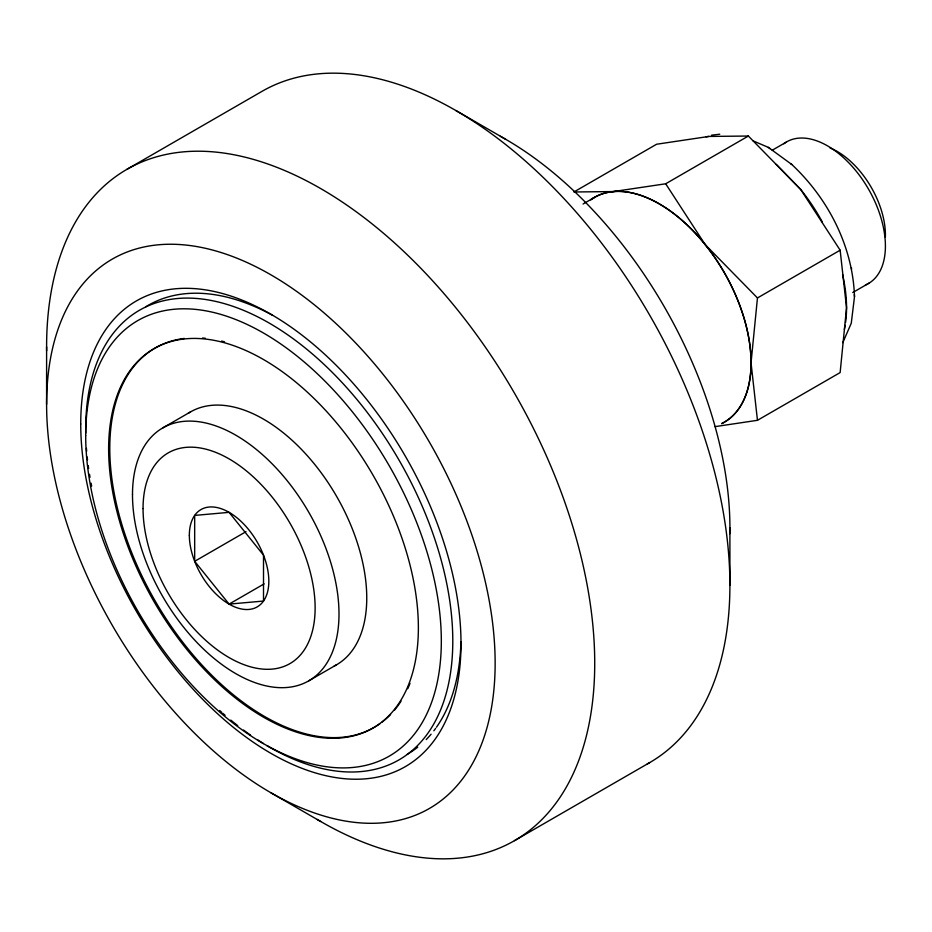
<?xml version="1.0" encoding="UTF-8"?>
<svg xmlns="http://www.w3.org/2000/svg" width="932" height="932" viewBox="0 0 932 932"><rect width="100%" height="100%" fill="white"/><g stroke="black" fill="none" stroke-linecap="round" stroke-linejoin="round"><path stroke-width="1.4" d="M822.42 222.142A129.793 74.933 60 0 0 800.658 189.417L748.361 136.037L708.891 136.433L656.594 144.239L573.902 191.98L613.384 191.573L665.681 183.779L705.151 244.568L757.46 297.949L751.041 362.828L757.46 420.309L715.054 426.635M790.627 163.636L791.804 164.498C828.21 198.621 852.815 246.316 854.504 296.632L851.277 323.194L842.808 342.661M126.869 169.368L262.055 91.324A387.584 223.773 60 0 1 650.862 317.218A387.584 223.773 60 0 1 647.169 764.019M162.739 427.939L190.501 411.909M583.082 203.992L594.395 197.468M665.681 183.779L748.361 136.037M772.209 150.238L786.06 142.235M194.672 561.309L194.672 515.419L229.086 512.344L263.511 555.157L263.511 601.047L229.086 604.122L194.672 561.309L245.99 531.683M757.46 297.949L840.14 250.207L800.658 189.417L776.263 164.405M229.086 604.122L264.129 583.886M852.745 292.543L869.113 283.095M757.46 420.309L840.14 372.579L846.547 307.688L840.14 250.207M308.748 680.838L336.51 664.807M514.452 840.676L649.639 762.632M711.466 135.21L719.749 134.208M753.068 140.872L768.329 147.373L791.804 164.498M455.853 110.512L505.645 139.264M270.874 792.736L320.666 821.488M768.329 147.373L769.983 148.584M851.417 267.74L851.568 269.185M854.283 294.594L854.504 296.632M729.907 527.71L729.907 585.203M46.6 346.797L46.6 404.29A317.16 183.115 60 0 0 383.005 822.781A317.16 183.115 60 0 0 383.005 374.245A317.16 183.115 60 0 0 46.6 404.29M705.967 136.783A129.793 74.933 60 0 1 708.891 136.433M842.563 274.509A129.793 74.933 60 0 1 845.58 322.495M845.149 325.303A129.793 74.933 60 0 1 844.369 329.392M590.853 199.704A129.793 74.933 60 0 1 723.558 271.329A129.793 74.933 60 0 1 721.729 423.582A129.793 74.933 60 0 0 723.558 271.329A129.793 74.933 60 0 0 590.865 199.728M145.788 306.779A259.154 149.633 60 0 1 272.47 315.226M460.932 641.659A259.154 149.633 60 0 1 436.456 727.228M435.605 728.428A259.154 149.633 60 0 1 433.846 730.781M431.097 734.195A259.154 149.633 60 0 1 426.227 739.554M417.734 747.173A259.154 149.633 60 0 1 407.331 754.233M46.623 350.84A387.584 223.773 60 0 1 319.501 187.891A387.584 223.773 60 0 1 594.721 664.598A387.584 223.773 60 0 1 317.171 819.438M500.344 136.282A317.16 183.115 60 0 1 729.849 533.78M783.8 143.784A81.771 47.206 60 0 1 868.414 188.963A81.771 47.206 60 0 1 865.467 284.982M830.074 147.955A68.141 39.342 60 0 1 885.365 237.112M188.171 413.354A146.009 84.299 60 0 1 336.51 496.208A146.009 84.299 60 0 1 334.099 666.112M85.732 433.124A259.574 149.866 60 0 1 267.694 322.216A259.574 149.866 60 0 1 452.789 641.472A259.574 149.866 60 0 1 266.925 745.635M263.43 743.538A259.574 149.866 60 0 1 257.582 739.833M250.557 735.103A259.574 149.866 60 0 1 243.532 730.059M237.718 725.644A259.574 149.866 60 0 1 230.798 720.098M225.113 715.298A259.574 149.866 60 0 1 222.853 713.341M221.734 712.351A259.574 149.866 60 0 1 219.696 710.522M91.651 486.085A259.574 149.866 60 0 1 91.08 483.149M90.008 477.289A259.574 149.866 60 0 1 89.519 474.353M88.633 468.516A259.574 149.866 60 0 1 88.225 465.604M87.503 459.814A259.574 149.866 60 0 1 87.189 456.936M86.653 451.216A259.574 149.866 60 0 1 86.42 448.374M379.941 723.663A219.02 126.449 60 0 1 145.45 583.048A219.02 126.449 60 0 1 184.338 338.433M202.5 338.025A219.02 126.449 60 0 1 205.39 338.269M221.595 341.065A219.02 126.449 60 0 1 224.565 341.823M410.01 683.319A219.02 126.449 60 0 1 407.738 688.736M401.04 701.167A219.02 126.449 60 0 1 394.376 710.277M390.555 714.529A219.02 126.449 60 0 1 382.167 722.02M80.734 424.002A268.894 155.248 60 0 0 365.938 778.791A268.894 155.248 60 0 0 365.938 398.523A268.894 155.248 60 0 0 80.734 424.002M132.495 494.787A146.009 84.299 60 0 0 287.371 687.443A146.009 84.299 60 0 0 287.371 480.947A146.009 84.299 60 0 0 132.495 494.787M143.05 508.557A121.673 70.249 60 0 0 272.109 669.106A121.673 70.249 60 0 0 272.109 497.036A121.673 70.249 60 0 0 143.05 508.557M189.347 535.294A56.2 32.445 60 0 0 248.96 609.446A56.2 32.445 60 0 0 248.96 529.97A56.2 32.445 60 0 0 189.347 535.294M85.697 435.698A251.465 145.182 60 0 0 352.413 767.502A251.465 145.182 60 0 0 352.413 411.874A251.465 145.182 60 0 0 85.697 435.698M108.636 448.944A219.02 126.449 60 0 0 340.937 737.934A219.02 126.449 60 0 0 340.937 428.196A219.02 126.449 60 0 0 108.636 448.944"/></g></svg>
